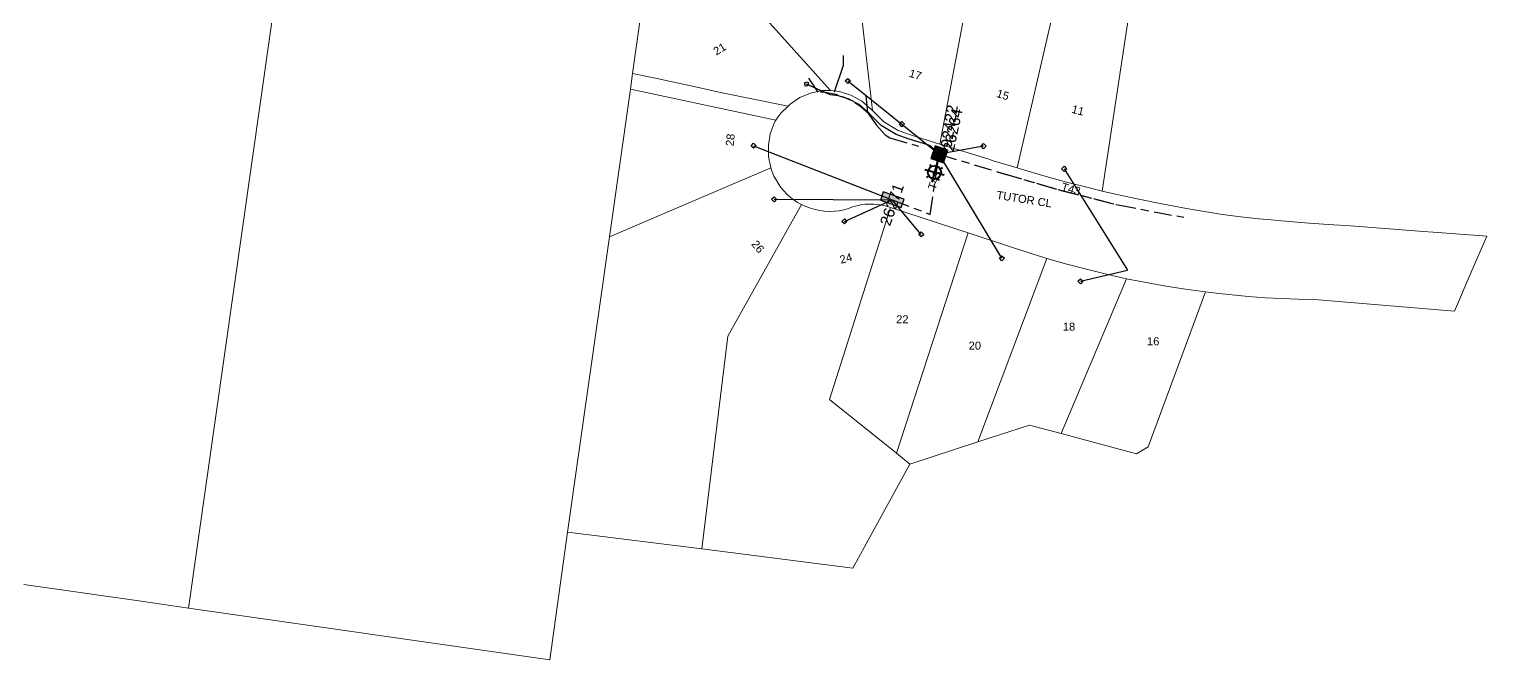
# Model space of a CAD drawing. Header units: metres. Extents: x 277939 to 278915, y 6271322 to 6272042.
# Drawn here: x 278552.5 to 278880.4, y 6271348.4 to 6271490.1 of the extents above; entities that cross this region are included whole.
import ezdxf
from ezdxf.enums import TextEntityAlignment as Align

# ---------------------------------------------------------------- set-up
doc = ezdxf.new("R2010")
doc.units = ezdxf.units.M
doc.linetypes.add('Cable Exist UG', pattern=[8.2, 4, -1.2, 1.8, -1.2])
doc.layers.get('0').update_dxf_attribs({"color": 6})
doc.layers.add('Cadastre Land Parcels_SP_EXT', color=9, linetype='Continuous', lineweight=5)
doc.layers.add('Cadastre Roads_SP_EXT', color=9, linetype='Continuous', lineweight=5)
for name, color, linetype in [('Duct_SP_EXT', 7, 'Continuous'), ('Equip_SP_SL_EXT', 7, 'Continuous'), ('Mains_LV_EXT', 7, 'Continuous'), ('Mains_SL_EXT', 7, 'Continuous'), ('Services_SP_EXT', 7, 'Continuous'), ('SupportsUG_SP_LV_EXT', 7, 'Continuous'), ('SupportsUG_SP_LV_SL_EXT', 7, 'Continuous'), ('Trench_SP_EXT', 7, 'Continuous')]:
    doc.layers.add(name, color=color, linetype=linetype)
doc.styles.add('COLUMN_LABEL', font='arial.ttf')
doc.styles.add('iecARIAL', font='arial.ttf', dxfattribs={"height": 2})
doc.styles.add('POLE_LABEL', font='arial.ttf')
doc.styles.get("Standard").update_dxf_attribs({"font": 'arial.ttf'})

# ---------------------------------------------------------------- blocks, each defined once
blk = doc.blocks.new('COLUMN_EXT')
blk.add_hatch(color=256).paths.add_polyline_path([(-1.49, 1.48), (-1.49, -1.49), (1.48, -1.49), (1.48, 1.48)])
blk.add_lwpolyline([(-1.49, -1.49), (1.48, -1.49), (1.48, 1.48), (-1.49, 1.48)], close=True)
for tag, height, style, flags, p in [('ASSET_NUM', 2.5, 'COLUMN_LABEL', 8, (2, 2)), ('STRUCTURE_PLANT_NUMBER', 0.2, 'POLE_LABEL', 9, (1.81, 0.03)), ('STREET_CODE', 0.2, 'COLUMN_LABEL', 9, (1.81, -0.2))]:
    blk.add_attdef(tag, text='', height=height, dxfattribs=dict(style=style, flags=flags)).set_placement(p, align=Align.MIDDLE_LEFT)
at = {"flags": 1}
blk.add_attdef('Z', (1.81, -2.35), '', height=0.2, dxfattribs=at)
at = {"flags": 9}
for tag, p in [('COLUMN_TYPE', (1.81, -0.4)), ('OWNED_BY', (1.81, -0.6)), ('STATE', (1.81, -0.8)), ('USAGE', (1.81, -1)), ('STREETNAME', (1.81, -1.6)), ('SUBURB', (1.81, -1.8)), ('LEGEND', (1.81, -1.2)), ('LOCATION', (1.81, -1.4)), ('NOTES', (1.81, -2))]:
    blk.add_attdef(tag, text='', height=0.2, dxfattribs=at).set_placement(p, align=Align.MIDDLE_LEFT)
blk = doc.blocks.new('PILLAR_EXT')
blk.add_hatch(color=256).paths.add_polyline_path([(-2.475, 0.99), (-2.475, -0.99), (2.475, -0.99), (2.475, 0.99)])
blk.add_lwpolyline([(-2.475, -0.99), (2.475, -0.99), (2.475, 0.99), (-2.475, 0.99)], close=True)
at = {"style": 'iecARIAL', "flags": 8}
blk.add_attdef('ASSET_NUM', (1.5, 3.5), '', height=2.5, dxfattribs=at)
for tag, p, flags in [('OWNED_BY', (0, -0.2), 9), ('STATE', (0, -0.4), 9), ('SUPPORT_TYPE', (0, -0.6), 9), ('STREETNAME', (0, -1.8), 9), ('SUBURB', (0, -2), 1), ('USAGE', (0, -0.8), 9), ('LEGEND', (0, -1), 9), ('LOCATION', (0, -1.2), 9), ('NOTES', (0, -1.4), 9), ('PARENT', (0, -1.6), 9)]:
    blk.add_attdef(tag, p, '', height=0.2, dxfattribs=dict(flags=flags))
blk = doc.blocks.new('SL_LANTERN_EXT')
at = {"lineweight": 40}
for p, q in [((-2.25, 4.22), (2.25, 4.22)), ((-1.46, 5.68), (-1.06, 5.28)), ((0, 1.97), (0, 6.47)), ((1.46, 5.68), (1.06, 5.28)), ((-1.46, 2.76), (-1.06, 3.16)), ((0, 0), (0, 2.72)), ((1.46, 2.76), (1.06, 3.16))]:
    blk.add_line(p, q, dxfattribs=at)
blk.add_circle((0, 4.22), 1.5, dxfattribs=at)
at = {"style": 'iecARIAL', "flags": 8}
blk.add_attdef('ASSET_NUM', (1.5, 1.5), '', height=2.5, dxfattribs=at)
for tag, p, height, flags in [('OPERATING_VOLTAGE', (0.98, -1.65), 0.2, 9), ('ORIENTATION', (0.98, -1.85), 0.2, 9), ('OWNED_BY', (0.98, -2.05), 0.2, 9), ('STATE', (0.98, -2.25), 0.2, 9), ('CONSTRUCTED_VOLTAGE', (0.98, -0.65), 0.2, 9), ('CONTROL_TYPE', (0.98, -0.85), 0.2, 9), ('LANTERN_PURPOSE', (0.98, -1.05), 0.2, 9), ('LANTERN_TYPE', (0.98, -1.25), 0.2, 9), ('NO_PHASES', (0.98, -1.45), 0.2, 9), ('USAGE', (0.98, -2.45), 0.2, 9), ('CEXIST', (0.98, -2.65), 0.2, 9), ('CNEW', (0.98, -2.85), 0.2, 9), ('CNUMBER', (0.98, -3.05), 0.2, 9), ('CREMOVE', (0.98, -3.25), 0.2, 9), ('CREPLACE', (0.98, -3.45), 0.2, 9), ('LNUMBER', (2.18, -3.25), 2.5, 8), ('LKINGHEIGHT', (0.98, -3.65), 0.2, 9), ('LBRACKET', (0.98, -3.85), 0.2, 9), ('LBRACKETVOCAB', (0.98, -4.05), 0.2, 9), ('LCATEGORY', (0.98, -4.25), 0.2, 9), ('LCHARGE1', (0.98, -4.45), 0.2, 9), ('LCHARGE1PERCENT', (0.98, -4.65), 0.2, 9), ('LCHARGE2', (0.98, -4.85), 0.2, 9), ('LCHARGE2PERCENT', (0.98, -5.05), 0.2, 9), ('LCHARGE3', (0.98, -5.25), 0.2, 9), ('LCHARGE3PERCENT', (0.98, -5.45), 0.2, 9), ('LEXIST', (0.98, -5.65), 0.2, 9), ('LLAMP', (0.98, -5.85), 0.2, 9), ('LLAMPVOCAB', (0.98, -6.05), 0.2, 9), ('LMAST', (0.98, -6.25), 0.2, 9), ('LMASTVOCAB', (0.98, -6.45), 0.2, 9), ('LNEW', (0.98, -6.65), 0.2, 9), ('STREETNAME', (0.98, -9.25), 0.2, 9), ('SUBURB', (0.98, -9.45), 0.2, 1), ('LANTNUMBER', (0.98, -6.85), 0.2, 9), ('LOUTREACH', (0.98, -7.25), 0.2, 9), ('LOUTREACHVOCAB', (0.98, -7.45), 0.2, 9), ('LRATECODE', (0.98, -7.65), 0.2, 9), ('LREMOVE', (0.98, -7.85), 0.2, 9), ('LREPLACE', (0.98, -8.05), 0.2, 9), ('LTYPE', (0.98, -8.25), 0.2, 9), ('LTYPEVOCAB', (0.98, -8.45), 0.2, 9), ('LEGEND', (0.98, -8.65), 0.2, 9), ('LOCATION', (0.98, -8.85), 0.2, 9), ('NOTES', (0.98, -9.05), 0.2, 9)]:
    blk.add_attdef(tag, p, '', height=height, dxfattribs=dict(flags=flags))
blk = doc.blocks.new('CCP_EXT')
blk.add_wipeout([(0, 0.57), (0.57, 0), (0, -0.57), (-0.57, 0)])
blk.add_lwpolyline([(-0.57, 0), (0, 0.57), (0.57, 0), (0, -0.57), (-0.57, 0)])
at = {"flags": 1}
blk.add_attdef('Z', (0, 0), '', height=0.2, dxfattribs=at)
at = {"flags": 9}
for tag, p in [('CCP_TYPE', (0, 0)), ('CONSTRUCTED_VOLTAGE', (0, -0.2)), ('OPERATING_VOLTAGE', (0, -0.6)), ('ORIENTATION', (0, -0.8)), ('OWNED_BY', (0, -1)), ('STATE', (0, -1.8)), ('NO_PHASES', (0, -0.4)), ('USAGE', (0, -1.2)), ('LEGEND', (0, -1.4)), ('LIFE_SUPPORT', (0, -1.6)), ('NOTES', (0, -2))]:
    blk.add_attdef(tag, text='', height=0.2, dxfattribs=at).set_placement(p, align=Align.MIDDLE_LEFT)

msp = doc.modelspace()

# ---------------------------------------------------------------- linework, layer by layer
at = {"layer": 'Cadastre Land Parcels_SP_EXT', "linetype": 'Continuous'}
msp.add_lwpolyline([(278551.3, 6271365.29), (278578.19, 6271361.44), (278588.35, 6271359.95), (278608.61, 6271502.93), (278610.61, 6271552.89), (278606.74, 6271553.06), (278597, 6271553.4), (278597, 6271553.4), (278586.97, 6271553.72), (278580.6, 6271554.01), (278579.86, 6271545.55), (278554.6, 6271536.93), (278533.61, 6271533.93)], dxfattribs=at)
for points in [[(278614.13, 6271552.74), (278610.61, 6271552.89), (278608.61, 6271502.93), (278588.35, 6271359.95), (278669.61, 6271348.36), (278673.6, 6271377.03), (278683.02, 6271443.46), (278687.74, 6271476.64), (278688.22, 6271480.12), (278692.93, 6271513.62), (278692.99, 6271514.08), (278693.79, 6271519.53), (278698.07, 6271549.66), (278682.23, 6271550.23), (278665, 6271550.88), (278648.23, 6271551.51), (278636.34, 6271551.95), (278631.13, 6271552.11), (278614.13, 6271552.74)], [(278693.79, 6271519.53), (278692.99, 6271514.08), (278692.93, 6271513.62), (278688.22, 6271480.12), (278690.06, 6271479.75), (278691.84, 6271479.4), (278693.73, 6271479.02), (278695.4, 6271478.68), (278701.72, 6271477.32), (278708.03, 6271475.89), (278723.21, 6271472.8), (278723.68, 6271473.24), (278725.83, 6271474.72), (278728.27, 6271475.76), (278730.85, 6271476.29), (278732.78, 6271476.33), (278693.79, 6271519.53)], [(278738.11, 6271506.98), (278732.11, 6271508.5), (278731.99, 6271508.52), (278712.38, 6271514.29), (278695.35, 6271519.16), (278693.79, 6271519.53), (278732.78, 6271476.33), (278734.75, 6271476.09), (278737.31, 6271475.29), (278739.69, 6271474.01), (278742.18, 6271471.83), (278738.11, 6271506.98)], [(278751.94, 6271503.5), (278738.11, 6271506.99), (278742.18, 6271471.83), (278744.78, 6271469.25), (278747.94, 6271467.35), (278750.78, 6271466.35), (278754.98, 6271465.04), (278757.35, 6271464.29), (278764.14, 6271500.42), (278751.94, 6271503.5)], [(278771.35, 6271498.6), (278764.14, 6271500.42), (278757.35, 6271464.29), (278768.15, 6271460.94), (278769.53, 6271460.47), (278770.93, 6271460.09), (278774.74, 6271458.93), (278783.25, 6271495.55), (278771.35, 6271498.6)], [(278791.88, 6271493.34), (278791.54, 6271493.37), (278783.25, 6271495.55), (278774.74, 6271458.93), (278775.68, 6271458.63), (278780.75, 6271457.13), (278785.85, 6271455.73), (278790.98, 6271454.42), (278793.87, 6271453.71), (278799.76, 6271492.78), (278791.88, 6271493.34)], [(278720.47, 6271469.66), (278687.74, 6271476.64), (278683.02, 6271443.46), (278719.32, 6271458.97), (278718.82, 6271461.48), (278718.78, 6271464.07), (278719.2, 6271466.62), (278720.07, 6271469), (278720.47, 6271469.66)], [(278726.22, 6271450.68), (278725.33, 6271451.18), (278724.49, 6271451.74), (278723.69, 6271452.35), (278722.94, 6271453.03), (278722.24, 6271453.75), (278721.6, 6271454.53), (278721.01, 6271455.34), (278720.49, 6271456.21), (278720.03, 6271457.1), (278719.64, 6271458.03), (278719.32, 6271458.97), (278683.02, 6271443.46), (278673.6, 6271377.03), (278703.77, 6271373.31), (278709.67, 6271421.14), (278726.22, 6271450.68)], [(278746.21, 6271449.99), (278745.29, 6271450.29), (278744.36, 6271450.53), (278743.41, 6271450.7), (278742.46, 6271450.79), (278741.5, 6271450.8), (278740.53, 6271450.75), (278739.58, 6271450.62), (278738.64, 6271450.42), (278737.72, 6271450.14), (278736.82, 6271449.8), (278735.76, 6271449.51), (278734.69, 6271449.31), (278733.61, 6271449.18), (278732.52, 6271449.15), (278731.42, 6271449.2), (278730.34, 6271449.33), (278729.27, 6271449.55), (278728.22, 6271449.85), (278727.2, 6271450.23), (278726.22, 6271450.68), (278709.67, 6271421.14), (278703.77, 6271373.31), (278737.79, 6271369), (278750.6, 6271392.37), (278747.57, 6271394.81), (278732.54, 6271406.9), (278746.21, 6271449.99)], [(278763.72, 6271444.31), (278746.21, 6271449.99), (278732.54, 6271406.9), (278747.57, 6271394.81), (278763.72, 6271444.31)], [(278765.92, 6271397.38), (278781.44, 6271438.58), (278773.69, 6271441.02), (278763.72, 6271444.31), (278747.57, 6271394.81), (278750.6, 6271392.37), (278765.92, 6271397.38)], [(278799.36, 6271434.03), (278794.84, 6271435.04), (278790.36, 6271436.15), (278785.89, 6271437.32), (278781.44, 6271438.58), (278765.92, 6271397.38), (278777.54, 6271401.1), (278784.67, 6271399.21), (278799.36, 6271434.03)], [(278817.09, 6271431.07), (278812.64, 6271431.68), (278808.2, 6271432.38), (278803.76, 6271433.16), (278799.36, 6271434.03), (278784.67, 6271399.21), (278801.57, 6271394.67), (278804.24, 6271396.22), (278817.09, 6271431.07)]]:
    msp.add_lwpolyline(points, close=True, dxfattribs=at)
at = {"layer": 'Mains_LV_EXT', "linetype": 'Cable Exist UG'}
msp.add_lwpolyline([(278746.64, 6271451.78), (278755.15, 6271448.47), (278757.22, 6271461.98)], dxfattribs=at)
at = {"layer": 'Trench_SP_EXT', "linetype": 'Cable Exist UG'}
msp.add_lwpolyline([(278730, 6271475.95, -0.200468), (278741.34, 6271471.05)], format="xyb", dxfattribs=at)
msp.add_lwpolyline([(278741.12, 6271471.45), (278740.78, 6271475.1)], dxfattribs=at)

# ---------------------------------------------------------------- block references
at = {"layer": 'Equip_SP_SL_EXT'}
ref = msp.add_blockref('SL_LANTERN_EXT', (278757.22, 6271461.98), dxfattribs=dict(at, rotation=165.1416009539013))
ref.add_attrib('ASSET_NUM', '92422', dxfattribs={"layer": '0', "height": 2.5, "rotation": 81.2528, "style": 'iecARIAL'}).set_placement((278758.72, 6271463.48), align=Align.MIDDLE_LEFT)
at = {"layer": 'SupportsUG_SP_LV_EXT'}
ref = msp.add_blockref('PILLAR_EXT', (278746.64, 6271451.78), dxfattribs=dict(at, rotation=340.9129205098982))
ref.add_attrib('ASSET_NUM', '26271', dxfattribs={"layer": '0', "height": 2.5, "rotation": 70.8471, "style": 'iecARIAL'}).set_placement((278748.14, 6271455.28), align=Align.MIDDLE_RIGHT)
at = {"layer": 'SupportsUG_SP_LV_SL_EXT'}
ref = msp.add_blockref('COLUMN_EXT', (278757.22, 6271461.98), dxfattribs=dict(at, rotation=161.4551177039099))
ref.add_attrib('ASSET_NUM', '26264', dxfattribs={"layer": '0', "height": 2.5, "rotation": 77.7549, "style": 'COLUMN_LABEL'}).set_placement((278759.22, 6271462.73), align=Align.MIDDLE_LEFT)

# ---------------------------------------------------------------- texts
at = {"layer": 'Cadastre Land Parcels_SP_EXT'}
for s, rotation, p in [('21', 31.6075, (278707.08, 6271484.16)), ('17', 343.0781, (278750.25, 6271479.45)), ('15', 342.8331, (278769.93, 6271474.91)), ('11', 345.2426, (278786.83, 6271471.36)), ('28', 83.905, (278710.93, 6271463.74)), ('26', 309.6894, (278714.82, 6271441.74)), ('24', 15.3392, (278735.1, 6271437.35))]:
    msp.add_text(s, height=1.8, rotation=rotation, dxfattribs=at).set_placement(p)
for s, p in [('22', (278747.51, 6271424)), ('18', (278785, 6271422.35)), ('20', (278763.82, 6271418.08)), ('16', (278803.94, 6271419.05))]:
    msp.add_text(s, height=1.8, dxfattribs=at).set_placement(p)
at = {"layer": 'Cadastre Roads_SP_EXT'}
msp.add_text('TUTOR CL', height=1.8, rotation=350.8867, dxfattribs=at).set_placement((278769.98, 6271452.01))
at = {"layer": 'Mains_LV_EXT'}
for rotation, p in [(70.8819, (278756.3, 6271453.82)), (344.1375, (278784.52, 6271453.91))]:
    msp.add_text('T43', height=1.8, rotation=rotation, dxfattribs=at).set_placement(p)

# ---------------------------------------------------------------- next in the draw order: block references
at = {"layer": 'Services_SP_EXT', "rotation": 333.7084350844034}
msp.add_blockref('CCP_EXT', (278727.38, 6271477.77), dxfattribs=at)
at = {"layer": 'Services_SP_EXT'}
for p in [(278736.64, 6271478.47), (278748.82, 6271468.75), (278715.45, 6271463.9), (278767.2, 6271463.82), (278785.29, 6271458.71), (278720.04, 6271451.89), (278735.88, 6271446.89), (278753.18, 6271443.98), (278771.31, 6271438.62), (278788.96, 6271433.46)]:
    msp.add_blockref('CCP_EXT', p, dxfattribs=at)

# ---------------------------------------------------------------- next in the draw order: linework, layer by layer
at = {"layer": 'Cadastre Roads_SP_EXT', "linetype": 'Continuous'}
msp.add_lwpolyline([(278732.78, 6271476.33), (278730.85, 6271476.29), (278728.27, 6271475.76), (278725.83, 6271474.72), (278723.68, 6271473.24), (278723.21, 6271472.8), (278721.54, 6271471.21), (278721.15, 6271470.64), (278720.47, 6271469.66), (278720.07, 6271469), (278719.2, 6271466.62), (278718.78, 6271464.07), (278718.82, 6271461.48), (278719.32, 6271458.97), (278719.64, 6271458.03), (278720.03, 6271457.1), (278720.49, 6271456.21), (278721.01, 6271455.34), (278721.6, 6271454.53), (278722.24, 6271453.75), (278722.94, 6271453.03), (278723.69, 6271452.35), (278724.49, 6271451.74), (278725.33, 6271451.18), (278726.22, 6271450.68), (278727.2, 6271450.23), (278728.22, 6271449.85), (278729.27, 6271449.55), (278730.34, 6271449.33), (278731.42, 6271449.2), (278732.52, 6271449.15), (278733.61, 6271449.18), (278734.69, 6271449.31), (278735.76, 6271449.51), (278736.82, 6271449.8), (278737.72, 6271450.14), (278738.64, 6271450.42), (278739.58, 6271450.62), (278740.53, 6271450.75), (278741.5, 6271450.8), (278742.46, 6271450.79), (278743.41, 6271450.7), (278744.36, 6271450.53), (278745.29, 6271450.29), (278746.21, 6271449.99), (278763.72, 6271444.31), (278773.69, 6271441.02), (278781.44, 6271438.58), (278785.89, 6271437.32), (278790.36, 6271436.15), (278794.84, 6271435.04), (278799.36, 6271434.03), (278803.76, 6271433.16), (278808.2, 6271432.38), (278812.64, 6271431.68), (278817.09, 6271431.07), (278820.12, 6271430.71), (278823.11, 6271430.37), (278826.82, 6271430.03), (278830.52, 6271429.76), (278834.23, 6271429.55), (278837.94, 6271429.41), (278841.64, 6271429.32), (278873.13, 6271426.7), (278876.9, 6271435.46), (278880.4, 6271443.62), (278868.3, 6271444.5), (278866.15, 6271444.65), (278849.7, 6271445.87), (278847.22, 6271446.06), (278844.67, 6271446.23), (278839.43, 6271446.58), (278834.2, 6271447.01), (278831.07, 6271447.32), (278829.14, 6271447.51), (278825.06, 6271447.96), (278820.97, 6271448.49), (278816.9, 6271449.11), (278812.84, 6271449.82), (278807.27, 6271450.83), (278801.73, 6271451.95), (278796.2, 6271453.16), (278793.87, 6271453.71), (278790.98, 6271454.42), (278785.85, 6271455.73), (278780.75, 6271457.13), (278775.68, 6271458.63), (278774.74, 6271458.93), (278770.93, 6271460.09), (278769.53, 6271460.47), (278768.15, 6271460.94), (278757.35, 6271464.29), (278754.98, 6271465.04), (278750.78, 6271466.35), (278747.94, 6271467.35), (278744.78, 6271469.25), (278742.18, 6271471.83), (278739.69, 6271474.01), (278737.31, 6271475.29), (278734.75, 6271476.09), (278732.78, 6271476.33)], close=True, dxfattribs=at)
at = {"layer": 'Duct_SP_EXT', "linetype": 'Continuous'}
msp.add_lwpolyline([(278735.59, 6271484.22), (278735.61, 6271481.92), (278733.59, 6271475.98)], dxfattribs=at)
at = {"layer": 'Mains_LV_EXT', "linetype": 'Cable Exist UG'}
msp.add_lwpolyline([(278757.22, 6271461.98), (278771.21, 6271457.78), (278784.67, 6271453.88), (278797.47, 6271450.59), (278812.24, 6271447.82)], dxfattribs=at)
at = {"layer": 'Mains_SL_EXT', "linetype": 'Cable Exist UG'}
msp.add_lwpolyline([(278757.22, 6271461.98), (278771.89, 6271457.58), (278783.97, 6271454.06), (278797.47, 6271450.59), (278812.24, 6271447.82)], dxfattribs=at)
at = {"layer": 'Services_SP_EXT'}
for points in [[(278736.64, 6271478.47), (278757.22, 6271461.98)], [(278757.22, 6271461.98), (278755.28, 6271463.89), (278755.28, 6271463.89), (278754.68, 6271464.09), (278750.47, 6271465.4), (278747.51, 6271466.44), (278744.16, 6271468.46), (278741.5, 6271471.1), (278739.11, 6271473.18), (278736.92, 6271474.36), (278734.54, 6271475.1), (278732.66, 6271475.34), (278727.38, 6271477.77)], [(278748.82, 6271468.75), (278757.22, 6271461.98)], [(278715.45, 6271463.9), (278746.64, 6271451.78)], [(278767.2, 6271463.82), (278757.22, 6271461.98)], [(278771.31, 6271438.62), (278757.22, 6271461.98)], [(278785.29, 6271458.71), (278799.55, 6271435.96)], [(278720.04, 6271451.89), (278746.64, 6271451.78)], [(278735.88, 6271446.89), (278746.64, 6271451.78)], [(278753.18, 6271443.98), (278746.64, 6271451.78)], [(278788.96, 6271433.46), (278799.55, 6271435.96)]]:
    msp.add_lwpolyline(points, dxfattribs=at)
at = {"layer": 'Trench_SP_EXT', "linetype": 'Cable Exist UG'}
for points in [[(278730, 6271475.95), (278727.84, 6271479.12)], [(278741.32, 6271471.09), (278743.03, 6271468.62), (278745.04, 6271466.39), (278746.08, 6271465.68), (278752.55, 6271463.81)]]:
    msp.add_lwpolyline(points, dxfattribs=at)

doc.saveas('drawing.dxf')
